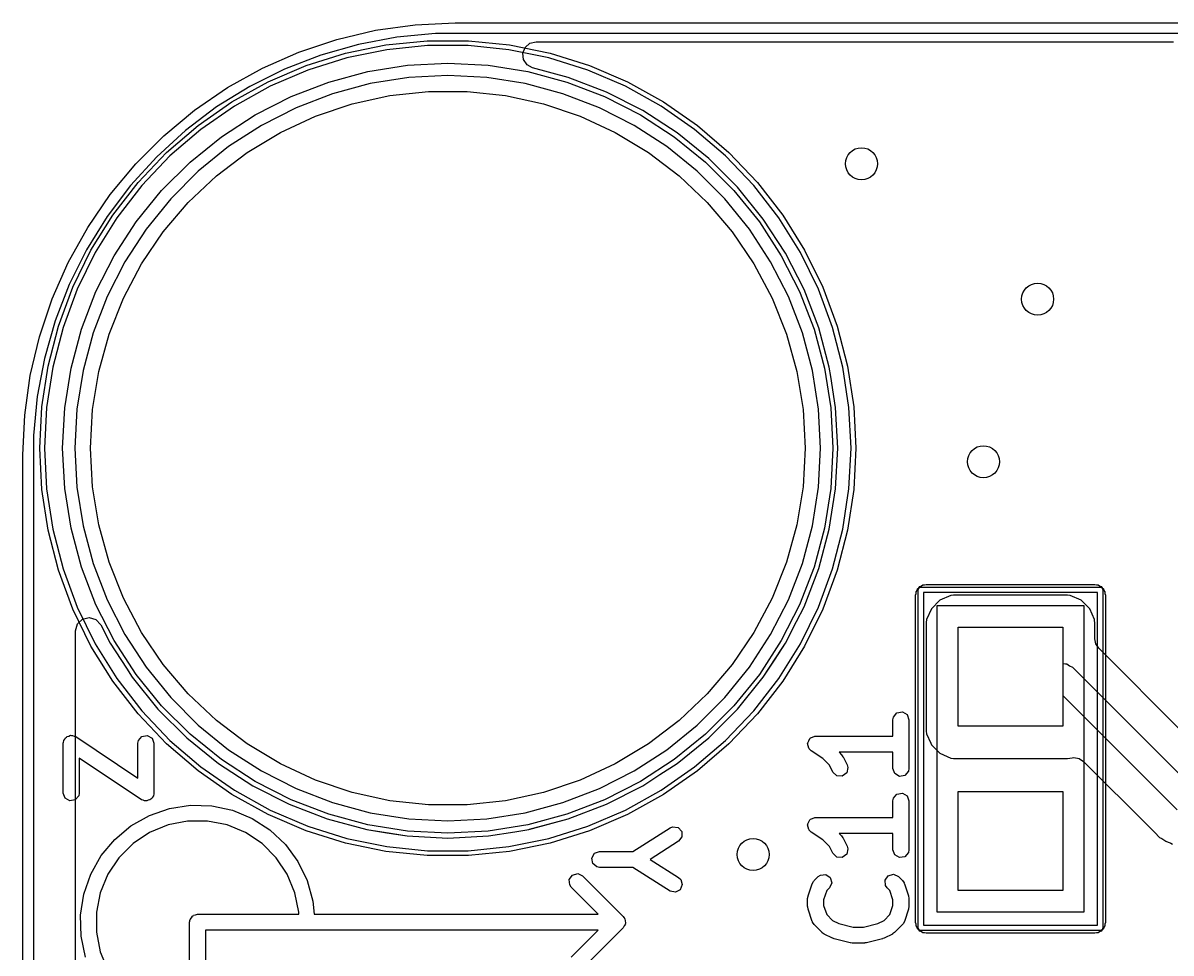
# Model space of a CAD drawing. Extents: x 2.76 to 4.68, y -4.29 to -3.
# Drawn here: x 2.7605 to 3.1842, y -3.3414 to -2.998 of the extents above; entities that cross this region are included whole.
import ezdxf

# ---------------------------------------------------------------- set-up
doc = ezdxf.new("R2010")
doc.units = 0
doc.header["$MEASUREMENT"] = 0
doc.layers.add('BLACK', color=7, linetype='CONTINUOUS')

msp = doc.modelspace()

# ---------------------------------------------------------------- linework, layer by layer
at = {"layer": 'BLACK', "linetype": 'CONTINUOUS'}
for p, q in [((2.8907, -3.00075), (2.90529, -2.99871)), ((2.90529, -2.99871), (2.92, -2.99803)), ((2.92, -2.99803), (3, -2.99803)), ((3, -2.99803), (3.19685, -2.99803)), ((2.87636, -3.00412), (2.8907, -3.00075)), ((2.89849, -3.0033), (2.88436, -3.00594)), ((2.91281, -3.00197), (2.89849, -3.0033)), ((2.92, -3.00197), (2.91281, -3.00197)), ((3, -3.00197), (2.92, -3.00197)), ((3.19488, -3.00197), (3, -3.00197)), ((2.8624, -3.0088), (2.87636, -3.00412)), ((2.88436, -3.00594), (2.87053, -3.00987)), ((2.87958, -3.00922), (2.89452, -3.00615)), ((2.89479, -3.0079), (2.88002, -3.01094)), ((2.89452, -3.00615), (2.9097, -3.0046)), ((2.90979, -3.00638), (2.89479, -3.0079)), ((2.9097, -3.0046), (2.92495, -3.0046)), ((2.92486, -3.00638), (2.90979, -3.00638)), ((2.93986, -3.0079), (2.92486, -3.00638)), ((2.92495, -3.0046), (2.94013, -3.00615)), ((2.95462, -3.01094), (2.93986, -3.0079)), ((2.94013, -3.00615), (2.95507, -3.00922)), ((2.94505, -3.00924), (2.94589, -3.00708)), ((2.94505, -3.00924), (2.94589, -3.00708)), ((2.94589, -3.00708), (2.94764, -3.00555)), ((2.94589, -3.00708), (2.94764, -3.00555)), ((2.94764, -3.00555), (2.94989, -3.005)), ((2.94764, -3.00555), (2.94989, -3.005)), ((2.94989, -3.005), (3.18512, -3.005)), ((2.94989, -3.005), (3.18512, -3.005)), ((2.84893, -3.01475), (2.8624, -3.0088)), ((2.87053, -3.00987), (2.85712, -3.01507)), ((2.86502, -3.01378), (2.87958, -3.00922)), ((2.88002, -3.01094), (2.86564, -3.01545)), ((2.9453, -3.01155), (2.94505, -3.00924)), ((2.9453, -3.01155), (2.94505, -3.00924)), ((2.94659, -3.01348), (2.9453, -3.01155)), ((2.94659, -3.01348), (2.9453, -3.01155)), ((2.96901, -3.01545), (2.95462, -3.01094)), ((2.95507, -3.00922), (2.96962, -3.01378)), ((2.83606, -3.02191), (2.84893, -3.01475)), ((2.85712, -3.01507), (2.84425, -3.02148)), ((2.851, -3.0198), (2.86502, -3.01378)), ((2.86564, -3.01545), (2.85179, -3.0214)), ((2.8734, -3.01983), (2.88777, -3.01598)), ((2.88777, -3.01598), (2.90247, -3.01365)), ((2.90247, -3.01365), (2.91732, -3.01287)), ((2.91732, -3.01287), (2.93218, -3.01365)), ((2.93218, -3.01365), (2.94687, -3.01598)), ((2.94863, -3.0146), (2.94659, -3.01348)), ((2.94863, -3.0146), (2.94659, -3.01348)), ((2.94687, -3.01598), (2.96124, -3.01983)), ((2.9618, -3.01813), (2.94863, -3.0146)), ((2.9618, -3.01813), (2.94863, -3.0146)), ((2.98286, -3.0214), (2.96901, -3.01545)), ((2.96962, -3.01378), (2.98364, -3.0198)), ((2.83767, -3.0272), (2.851, -3.0198)), ((2.85952, -3.02516), (2.8734, -3.01983)), ((2.88872, -3.02042), (2.87481, -3.02414)), ((2.90294, -3.01816), (2.88872, -3.02042)), ((2.91732, -3.01741), (2.90294, -3.01816)), ((2.9317, -3.01816), (2.91732, -3.01741)), ((2.94593, -3.02042), (2.9317, -3.01816)), ((2.95984, -3.02414), (2.94593, -3.02042)), ((2.96124, -3.01983), (2.97513, -3.02516)), ((2.97586, -3.02352), (2.9618, -3.01813)), ((2.97586, -3.02352), (2.9618, -3.01813)), ((2.98364, -3.0198), (2.99698, -3.0272)), ((2.82391, -3.03024), (2.83606, -3.02191)), ((2.84425, -3.02148), (2.83202, -3.02905)), ((2.85179, -3.0214), (2.83861, -3.02871)), ((2.87481, -3.02414), (2.86136, -3.02931)), ((2.88204, -3.02792), (2.89599, -3.02485)), ((2.88204, -3.02792), (2.89599, -3.02485)), ((2.88204, -3.02792), (2.89599, -3.02485)), ((2.88204, -3.02792), (2.89599, -3.02485)), ((2.89599, -3.02485), (2.91018, -3.0233)), ((2.89599, -3.02485), (2.91018, -3.0233)), ((2.89599, -3.02485), (2.91018, -3.0233)), ((2.89599, -3.02485), (2.91018, -3.0233)), ((2.91018, -3.0233), (2.92446, -3.0233)), ((2.91018, -3.0233), (2.92446, -3.0233)), ((2.91018, -3.0233), (2.92446, -3.0233)), ((2.91018, -3.0233), (2.92446, -3.0233)), ((2.92446, -3.0233), (2.93866, -3.02485)), ((2.92446, -3.0233), (2.93866, -3.02485)), ((2.92446, -3.0233), (2.93866, -3.02485)), ((2.92446, -3.0233), (2.93866, -3.02485)), ((2.93866, -3.02485), (2.95261, -3.02792)), ((2.93866, -3.02485), (2.95261, -3.02792)), ((2.93866, -3.02485), (2.95261, -3.02792)), ((2.93866, -3.02485), (2.95261, -3.02792)), ((2.97329, -3.02931), (2.95984, -3.02414)), ((2.98928, -3.03036), (2.97586, -3.02352)), ((2.98928, -3.03036), (2.97586, -3.02352)), ((2.99604, -3.02871), (2.98286, -3.0214)), ((2.83202, -3.02905), (2.82055, -3.03771)), ((2.82515, -3.03592), (2.83767, -3.0272)), ((2.83861, -3.02871), (2.82623, -3.03732)), ((2.84626, -3.03192), (2.85952, -3.02516)), ((2.86136, -3.02931), (2.84853, -3.03584)), ((2.86851, -3.03248), (2.88204, -3.02792)), ((2.86851, -3.03248), (2.88204, -3.02792)), ((2.86851, -3.03248), (2.88204, -3.02792)), ((2.86851, -3.03248), (2.88204, -3.02792)), ((2.95261, -3.02792), (2.96614, -3.03248)), ((2.95261, -3.02792), (2.96614, -3.03248)), ((2.95261, -3.02792), (2.96614, -3.03248)), ((2.95261, -3.02792), (2.96614, -3.03248)), ((2.98612, -3.03584), (2.97329, -3.02931)), ((2.97513, -3.02516), (2.98839, -3.03192)), ((3.00841, -3.03732), (2.99604, -3.02871)), ((2.99698, -3.0272), (3.0095, -3.03592)), ((2.81258, -3.03965), (2.82391, -3.03024)), ((2.83378, -3.04002), (2.84626, -3.03192)), ((2.85554, -3.03847), (2.86851, -3.03248)), ((2.85554, -3.03847), (2.86851, -3.03248)), ((2.85554, -3.03847), (2.86851, -3.03248)), ((2.85554, -3.03847), (2.86851, -3.03248)), ((2.96614, -3.03248), (2.9791, -3.03847)), ((2.96614, -3.03248), (2.9791, -3.03847)), ((2.96614, -3.03248), (2.9791, -3.03847)), ((2.96614, -3.03248), (2.9791, -3.03847)), ((2.98839, -3.03192), (3.00086, -3.04002)), ((3.00192, -3.03857), (2.98928, -3.03036)), ((3.00192, -3.03857), (2.98928, -3.03036)), ((2.82055, -3.03771), (2.80992, -3.0474)), ((2.81357, -3.04585), (2.82515, -3.03592)), ((2.82623, -3.03732), (2.8148, -3.04714)), ((2.84853, -3.03584), (2.83645, -3.04369)), ((2.9982, -3.04369), (2.98612, -3.03584)), ((3.01985, -3.04714), (3.00841, -3.03732)), ((3.0095, -3.03592), (3.02107, -3.04585)), ((2.80217, -3.05006), (2.81258, -3.03965)), ((2.82222, -3.04938), (2.83378, -3.04002)), ((2.84331, -3.04584), (2.85554, -3.03847)), ((2.84331, -3.04584), (2.85554, -3.03847)), ((2.84331, -3.04584), (2.85554, -3.03847)), ((2.84331, -3.04584), (2.85554, -3.03847)), ((2.9791, -3.03847), (2.99134, -3.04584)), ((2.9791, -3.03847), (2.99134, -3.04584)), ((2.9791, -3.03847), (2.99134, -3.04584)), ((2.9791, -3.03847), (2.99134, -3.04584)), ((3.00086, -3.04002), (3.01242, -3.04938)), ((3.01362, -3.04805), (3.00192, -3.03857)), ((3.00192, -3.03857), (3.00192, -3.03857)), ((3.00192, -3.03857), (3.00192, -3.03857)), ((3.01362, -3.04805), (3.00192, -3.03857)), ((3.00192, -3.03857), (3.00192, -3.03857)), ((3.00192, -3.03857), (3.00192, -3.03857)), ((2.80306, -3.05691), (2.81357, -3.04585)), ((2.83645, -3.04369), (2.82526, -3.05275)), ((2.83194, -3.05448), (2.84331, -3.04584)), ((2.83194, -3.05448), (2.84331, -3.04584)), ((2.83194, -3.05448), (2.84331, -3.04584)), ((2.83194, -3.05448), (2.84331, -3.04584)), ((2.99134, -3.04584), (3.00271, -3.05448)), ((2.99134, -3.04584), (3.00271, -3.05448)), ((2.99134, -3.04584), (3.00271, -3.05448)), ((2.99134, -3.04584), (3.00271, -3.05448)), ((3.00939, -3.05275), (2.9982, -3.04369)), ((3.02107, -3.04585), (3.03158, -3.05691)), ((2.79276, -3.06139), (2.80217, -3.05006)), ((2.80992, -3.0474), (2.80023, -3.05803)), ((2.8148, -3.04714), (2.80441, -3.05807)), ((2.8117, -3.0599), (2.82222, -3.04938)), ((3.01242, -3.04938), (3.02294, -3.0599)), ((3.02427, -3.0587), (3.01362, -3.04805)), ((3.02427, -3.0587), (3.01362, -3.04805)), ((3.03024, -3.05807), (3.01985, -3.04714)), ((2.82526, -3.05275), (2.81507, -3.06293)), ((2.82157, -3.0643), (2.83194, -3.05448)), ((2.82157, -3.0643), (2.83194, -3.05448)), ((2.82157, -3.0643), (2.83194, -3.05448)), ((2.82157, -3.0643), (2.83194, -3.05448)), ((3.00271, -3.05448), (3.01307, -3.0643)), ((3.00271, -3.05448), (3.01307, -3.0643)), ((3.00271, -3.05448), (3.01307, -3.0643)), ((3.00271, -3.05448), (3.01307, -3.0643)), ((3.01957, -3.06293), (3.00939, -3.05275)), ((2.80023, -3.05803), (2.79157, -3.0695)), ((2.79372, -3.06897), (2.80306, -3.05691)), ((2.80441, -3.05807), (2.79518, -3.06999)), ((3.03375, -3.07041), (3.02427, -3.0587)), ((3.03375, -3.07041), (3.02427, -3.0587)), ((3.03946, -3.06999), (3.03024, -3.05807)), ((3.03158, -3.05691), (3.04092, -3.06897)), ((2.78443, -3.07354), (2.79276, -3.06139)), ((2.80234, -3.07146), (2.8117, -3.0599)), ((2.81507, -3.06293), (2.80601, -3.07413)), ((3.02864, -3.07413), (3.01957, -3.06293)), ((3.02294, -3.0599), (3.03231, -3.07146)), ((2.81233, -3.07518), (2.82157, -3.0643)), ((2.81233, -3.07518), (2.82157, -3.0643)), ((2.81233, -3.07518), (2.82157, -3.0643)), ((2.81233, -3.07518), (2.82157, -3.0643)), ((3.01307, -3.0643), (3.02232, -3.07518)), ((3.01307, -3.0643), (3.02232, -3.07518)), ((3.01307, -3.0643), (3.02232, -3.07518)), ((3.01307, -3.0643), (3.02232, -3.07518)), ((2.79157, -3.0695), (2.784, -3.08173)), ((2.78565, -3.08192), (2.79372, -3.06897)), ((2.79518, -3.06999), (2.78721, -3.08278)), ((2.79424, -3.08394), (2.80234, -3.07146)), ((3.03231, -3.07146), (3.04041, -3.08394)), ((3.04196, -3.08304), (3.03375, -3.07041)), ((3.03375, -3.07041), (3.03375, -3.07041)), ((3.04196, -3.08304), (3.03375, -3.07041)), ((3.03375, -3.07041), (3.03375, -3.07041)), ((3.04744, -3.08278), (3.03946, -3.06999)), ((3.04092, -3.06897), (3.04899, -3.08192)), ((2.77727, -3.08641), (2.78443, -3.07354)), ((2.80601, -3.07413), (2.79817, -3.0862)), ((2.80431, -3.087), (2.81233, -3.07518)), ((2.80431, -3.087), (2.81233, -3.07518)), ((2.80431, -3.087), (2.81233, -3.07518)), ((2.80431, -3.087), (2.81233, -3.07518)), ((3.02232, -3.07518), (3.03033, -3.087)), ((3.02232, -3.07518), (3.03033, -3.087)), ((3.02232, -3.07518), (3.03033, -3.087)), ((3.02232, -3.07518), (3.03033, -3.087)), ((3.03648, -3.0862), (3.02864, -3.07413)), ((2.784, -3.08173), (2.77759, -3.0946)), ((2.77894, -3.09561), (2.78565, -3.08192)), ((2.78721, -3.08278), (2.78057, -3.09631)), ((2.78748, -3.09719), (2.79424, -3.08394)), ((3.04041, -3.08394), (3.04716, -3.09719)), ((3.0488, -3.09646), (3.04196, -3.08304)), ((3.0488, -3.09646), (3.04196, -3.08304)), ((3.05408, -3.09631), (3.04744, -3.08278)), ((3.04899, -3.08192), (3.05571, -3.09561)), ((2.77132, -3.09988), (2.77727, -3.08641)), ((2.79817, -3.0862), (2.79163, -3.09904)), ((2.79762, -3.09962), (2.80431, -3.087)), ((2.79762, -3.09962), (2.80431, -3.087)), ((2.79762, -3.09962), (2.80431, -3.087)), ((2.79762, -3.09962), (2.80431, -3.087)), ((3.03033, -3.087), (3.03702, -3.09962)), ((3.03033, -3.087), (3.03702, -3.09962)), ((3.03033, -3.087), (3.03702, -3.09962)), ((3.03033, -3.087), (3.03702, -3.09962)), ((3.04302, -3.09904), (3.03648, -3.0862)), ((2.77759, -3.0946), (2.77239, -3.10801)), ((2.77364, -3.10992), (2.77894, -3.09561)), ((2.78057, -3.09631), (2.77533, -3.11045)), ((3.0542, -3.11053), (3.0488, -3.09646)), ((3.0542, -3.11053), (3.0488, -3.09646)), ((3.05931, -3.11045), (3.05408, -3.09631)), ((3.05571, -3.09561), (3.06101, -3.10992)), ((2.76664, -3.11385), (2.77132, -3.09988)), ((2.78215, -3.11108), (2.78748, -3.09719)), ((2.79163, -3.09904), (2.78647, -3.11248)), ((2.79234, -3.11289), (2.79762, -3.09962)), ((2.79234, -3.11289), (2.79762, -3.09962)), ((2.79234, -3.11289), (2.79762, -3.09962)), ((2.79234, -3.11289), (2.79762, -3.09962)), ((3.03702, -3.09962), (3.04231, -3.11289)), ((3.03702, -3.09962), (3.04231, -3.11289)), ((3.03702, -3.09962), (3.04231, -3.11289)), ((3.03702, -3.09962), (3.04231, -3.11289)), ((3.04818, -3.11248), (3.04302, -3.09904)), ((3.04716, -3.09719), (3.05249, -3.11108)), ((2.77239, -3.10801), (2.76846, -3.12184)), ((2.76327, -3.12818), (2.76664, -3.11385)), ((2.76981, -3.12469), (2.77364, -3.10992)), ((2.77533, -3.11045), (2.77156, -3.12504)), ((2.7783, -3.12545), (2.78215, -3.11108)), ((2.78647, -3.11248), (2.78274, -3.12639)), ((2.78852, -3.12665), (2.79234, -3.11289)), ((2.78852, -3.12665), (2.79234, -3.11289)), ((2.78852, -3.12665), (2.79234, -3.11289)), ((2.78852, -3.12665), (2.79234, -3.11289)), ((3.04231, -3.11289), (3.04613, -3.12665)), ((3.04231, -3.11289), (3.04613, -3.12665)), ((3.04231, -3.11289), (3.04613, -3.12665)), ((3.04231, -3.11289), (3.04613, -3.12665)), ((3.05191, -3.12639), (3.04818, -3.11248)), ((3.05249, -3.11108), (3.05634, -3.12545)), ((3.0581, -3.12508), (3.0542, -3.11053)), ((3.0581, -3.12508), (3.0542, -3.11053)), ((3.06309, -3.12504), (3.05931, -3.11045)), ((3.06101, -3.10992), (3.06483, -3.12469)), ((2.76846, -3.12184), (2.76581, -3.13597)), ((2.7675, -3.13977), (2.76981, -3.12469)), ((2.77156, -3.12504), (2.76927, -3.13994)), ((2.77598, -3.14014), (2.7783, -3.12545)), ((2.78274, -3.12639), (2.78049, -3.14062)), ((2.78621, -3.14074), (2.78852, -3.12665)), ((2.78621, -3.14074), (2.78852, -3.12665)), ((2.78621, -3.14074), (2.78852, -3.12665)), ((2.78621, -3.14074), (2.78852, -3.12665)), ((3.04613, -3.12665), (3.04844, -3.14074)), ((3.04613, -3.12665), (3.04844, -3.14074)), ((3.04613, -3.12665), (3.04844, -3.14074)), ((3.04613, -3.12665), (3.04844, -3.14074)), ((3.05416, -3.14062), (3.05191, -3.12639)), ((3.05634, -3.12545), (3.05867, -3.14014)), ((3.05865, -3.12855), (3.0581, -3.12508)), ((3.05865, -3.12855), (3.0581, -3.12508)), ((3.06537, -3.13994), (3.06309, -3.12504)), ((3.06483, -3.12469), (3.06714, -3.13977)), ((2.76123, -3.14277), (2.76327, -3.12818)), ((3.06045, -3.13996), (3.05865, -3.12855)), ((3.06045, -3.13996), (3.05865, -3.12855)), ((2.76581, -3.13597), (2.76449, -3.15029)), ((2.76055, -3.15748), (2.76123, -3.14277)), ((2.76673, -3.155), (2.7675, -3.13977)), ((2.76927, -3.13994), (2.76851, -3.155)), ((2.7752, -3.155), (2.77598, -3.14014)), ((2.78049, -3.14062), (2.77973, -3.155)), ((2.78543, -3.155), (2.78621, -3.14074)), ((2.78543, -3.155), (2.78621, -3.14074)), ((2.78543, -3.155), (2.78621, -3.14074)), ((2.78543, -3.155), (2.78621, -3.14074)), ((3.04844, -3.14074), (3.04921, -3.155)), ((3.04844, -3.14074), (3.04921, -3.155)), ((3.04844, -3.14074), (3.04921, -3.155)), ((3.04844, -3.14074), (3.04921, -3.155)), ((3.05491, -3.155), (3.05416, -3.14062)), ((3.05867, -3.14014), (3.05945, -3.155)), ((3.06124, -3.155), (3.06045, -3.13996)), ((3.06124, -3.155), (3.06045, -3.13996)), ((3.06614, -3.155), (3.06537, -3.13994)), ((3.06714, -3.13977), (3.06791, -3.155)), ((2.76449, -3.15029), (2.76449, -3.15748)), ((2.7675, -3.17023), (2.76673, -3.155)), ((2.76851, -3.155), (2.76927, -3.17006)), ((2.77598, -3.16986), (2.7752, -3.155)), ((2.77973, -3.155), (2.78049, -3.16938)), ((2.78621, -3.16926), (2.78543, -3.155)), ((2.78621, -3.16926), (2.78543, -3.155)), ((2.78621, -3.16926), (2.78543, -3.155)), ((2.78621, -3.16926), (2.78543, -3.155)), ((3.04921, -3.155), (3.04844, -3.16926)), ((3.04921, -3.155), (3.04844, -3.16926)), ((3.04921, -3.155), (3.04844, -3.16926)), ((3.04921, -3.155), (3.04844, -3.16926)), ((3.05416, -3.16938), (3.05491, -3.155)), ((3.05945, -3.155), (3.05867, -3.16986)), ((3.06045, -3.17004), (3.06124, -3.155)), ((3.06045, -3.17004), (3.06124, -3.155)), ((3.06537, -3.17006), (3.06614, -3.155)), ((3.06791, -3.155), (3.06714, -3.17023)), ((2.76055, -4.12598), (2.76055, -3.15748)), ((2.76055, -3.15748), (2.76055, -3.15748)), ((2.76449, -3.15748), (2.76449, -4.12598)), ((2.76981, -3.18531), (2.7675, -3.17023)), ((2.76927, -3.17006), (2.77156, -3.18496)), ((2.7783, -3.18455), (2.77598, -3.16986)), ((2.78049, -3.16938), (2.78274, -3.18361)), ((2.78852, -3.18335), (2.78621, -3.16926)), ((2.78852, -3.18335), (2.78621, -3.16926)), ((2.78852, -3.18335), (2.78621, -3.16926)), ((2.78852, -3.18335), (2.78621, -3.16926)), ((3.04844, -3.16926), (3.04613, -3.18335)), ((3.04844, -3.16926), (3.04613, -3.18335)), ((3.04844, -3.16926), (3.04613, -3.18335)), ((3.04844, -3.16926), (3.04613, -3.18335)), ((3.05191, -3.18361), (3.05416, -3.16938)), ((3.05867, -3.16986), (3.05634, -3.18455)), ((3.0581, -3.18492), (3.06045, -3.17004)), ((3.0581, -3.18492), (3.06045, -3.17004)), ((3.06309, -3.18496), (3.06537, -3.17006)), ((3.06714, -3.17023), (3.06483, -3.18531)), ((2.77364, -3.20008), (2.76981, -3.18531)), ((2.77156, -3.18496), (2.77533, -3.19955)), ((2.78215, -3.19892), (2.7783, -3.18455)), ((2.78274, -3.18361), (2.78647, -3.19752)), ((2.79234, -3.19711), (2.78852, -3.18335)), ((2.79234, -3.19711), (2.78852, -3.18335)), ((2.79234, -3.19711), (2.78852, -3.18335)), ((2.79234, -3.19711), (2.78852, -3.18335)), ((3.04613, -3.18335), (3.04231, -3.19711)), ((3.04613, -3.18335), (3.04231, -3.19711)), ((3.04613, -3.18335), (3.04231, -3.19711)), ((3.04613, -3.18335), (3.04231, -3.19711)), ((3.04818, -3.19752), (3.05191, -3.18361)), ((3.05634, -3.18455), (3.05249, -3.19892)), ((3.0542, -3.19947), (3.0581, -3.18492)), ((3.0542, -3.19947), (3.0581, -3.18492)), ((3.05931, -3.19955), (3.06309, -3.18496)), ((3.06483, -3.18531), (3.06101, -3.20008)), ((2.78647, -3.19752), (2.79163, -3.21096)), ((2.79762, -3.21038), (2.79234, -3.19711)), ((2.79762, -3.21038), (2.79234, -3.19711)), ((2.79762, -3.21038), (2.79234, -3.19711)), ((2.79762, -3.21038), (2.79234, -3.19711)), ((3.04231, -3.19711), (3.03702, -3.21038)), ((3.04231, -3.19711), (3.03702, -3.21038)), ((3.04231, -3.19711), (3.03702, -3.21038)), ((3.04231, -3.19711), (3.03702, -3.21038)), ((3.04302, -3.21096), (3.04818, -3.19752)), ((2.77894, -3.21439), (2.77364, -3.20008)), ((2.77533, -3.19955), (2.78057, -3.21369)), ((2.78748, -3.21281), (2.78215, -3.19892)), ((3.05249, -3.19892), (3.04716, -3.21281)), ((3.0488, -3.21354), (3.0542, -3.19947)), ((3.0488, -3.21354), (3.0542, -3.19947)), ((3.05408, -3.21369), (3.05931, -3.19955)), ((3.06101, -3.20008), (3.05571, -3.21439)), ((3.09052, -3.20753), (3.09071, -3.20694)), ((3.09071, -3.20694), (3.09122, -3.20657)), ((3.09094, -3.20728), (3.09123, -3.20659)), ((3.09094, -3.33209), (3.09094, -3.20728)), ((3.09122, -3.20657), (3.09158, -3.20607)), ((3.09123, -3.20659), (3.09193, -3.2063)), ((3.09158, -3.20607), (3.09218, -3.20587)), ((3.09193, -3.2063), (3.15807, -3.2063)), ((3.09218, -3.20587), (3.09268, -3.20551)), ((3.09268, -3.20551), (3.0933, -3.20551)), ((3.0933, -3.20551), (3.0939, -3.20531)), ((3.0939, -3.20531), (3.1561, -3.20531)), ((3.1561, -3.20531), (3.1567, -3.20551)), ((3.1567, -3.20551), (3.15732, -3.20551)), ((3.15732, -3.20551), (3.15782, -3.20587)), ((3.15782, -3.20587), (3.15842, -3.20607)), ((3.15807, -3.2063), (3.15877, -3.20659)), ((3.15842, -3.20607), (3.15878, -3.20657)), ((3.15877, -3.20659), (3.15906, -3.20728)), ((3.15878, -3.20657), (3.15929, -3.20694)), ((3.15906, -3.20728), (3.15906, -3.33209)), ((3.15929, -3.20694), (3.15948, -3.20753)), ((2.79163, -3.21096), (2.79817, -3.2238)), ((2.80431, -3.223), (2.79762, -3.21038)), ((2.80431, -3.223), (2.79762, -3.21038)), ((2.80431, -3.223), (2.79762, -3.21038)), ((2.80431, -3.223), (2.79762, -3.21038)), ((3.03702, -3.21038), (3.03033, -3.223)), ((3.03702, -3.21038), (3.03033, -3.223)), ((3.03702, -3.21038), (3.03033, -3.223)), ((3.03702, -3.21038), (3.03033, -3.223)), ((3.03648, -3.2238), (3.04302, -3.21096)), ((3.08996, -3.20925), (3.09015, -3.20866)), ((3.08996, -3.33012), (3.08996, -3.20925)), ((3.09015, -3.20804), (3.09052, -3.20753)), ((3.09015, -3.20866), (3.09015, -3.20804)), ((3.09291, -3.20827), (3.09291, -3.3311)), ((3.15709, -3.20827), (3.09291, -3.20827)), ((3.09891, -3.21113), (3.09578, -3.21426)), ((3.10295, -3.20935), (3.09891, -3.21113)), ((3.10394, -3.20923), (3.10295, -3.20935)), ((3.14606, -3.20923), (3.10394, -3.20923)), ((3.14705, -3.20935), (3.14606, -3.20923)), ((3.14606, -3.20923), (3.14606, -3.20923)), ((3.15109, -3.21113), (3.14705, -3.20935)), ((3.15422, -3.21426), (3.15109, -3.21113)), ((3.15109, -3.21113), (3.15109, -3.21113)), ((3.15709, -3.3311), (3.15709, -3.20827)), ((3.15948, -3.20753), (3.15985, -3.20804)), ((3.15985, -3.20804), (3.15985, -3.20866)), ((3.15985, -3.20866), (3.16004, -3.20925)), ((3.16004, -3.20925), (3.16004, -3.33012)), ((2.78565, -3.22808), (2.77894, -3.21439)), ((2.78057, -3.21369), (2.78721, -3.22722)), ((2.79424, -3.22606), (2.78748, -3.21281)), ((3.04716, -3.21281), (3.04041, -3.22606)), ((3.04601, -3.21902), (3.0488, -3.21354)), ((3.04601, -3.21902), (3.0488, -3.21354)), ((3.04744, -3.22722), (3.05408, -3.21369)), ((3.05571, -3.21439), (3.04899, -3.22808)), ((3.09578, -3.21426), (3.09399, -3.21831)), ((3.09783, -3.21319), (3.09783, -3.32618)), ((3.15217, -3.21319), (3.09783, -3.21319)), ((3.15217, -3.32618), (3.15217, -3.21319)), ((3.15601, -3.21831), (3.15422, -3.21426)), ((3.15422, -3.21426), (3.15422, -3.21426)), ((3.15422, -3.21426), (3.15422, -3.21426)), ((2.78, -3.22239), (2.78068, -3.21991)), ((2.78, -3.22239), (2.78068, -3.21991)), ((2.78068, -3.21991), (2.78253, -3.21812)), ((2.78068, -3.21991), (2.78253, -3.21812)), ((2.78253, -3.21812), (2.78504, -3.21752)), ((2.78253, -3.21812), (2.78504, -3.21752)), ((2.78504, -3.21752), (2.7875, -3.21827)), ((2.78504, -3.21752), (2.7875, -3.21827)), ((2.7875, -3.21827), (2.78923, -3.22018)), ((2.7875, -3.21827), (2.78923, -3.22018)), ((3.04196, -3.22696), (3.04601, -3.21902)), ((3.04196, -3.22696), (3.04601, -3.21902)), ((3.09399, -3.21831), (3.09388, -3.2193)), ((3.09388, -3.2193), (3.09388, -3.25944)), ((3.15605, -3.2187), (3.15601, -3.21831)), ((3.15612, -3.2193), (3.15605, -3.2187)), ((3.15612, -3.22541), (3.15612, -3.2193)), ((2.78, -4.06056), (2.78, -3.22239)), ((2.78, -3.52365), (2.78, -3.22239)), ((2.78923, -3.22018), (2.79269, -3.22696)), ((2.78923, -3.22018), (2.79269, -3.22696)), ((2.79817, -3.2238), (2.80601, -3.23587)), ((2.81233, -3.23482), (2.80431, -3.223)), ((2.81233, -3.23482), (2.80431, -3.223)), ((2.81233, -3.23482), (2.80431, -3.223)), ((2.81233, -3.23482), (2.80431, -3.223)), ((3.03033, -3.223), (3.02232, -3.23482)), ((3.03033, -3.223), (3.02232, -3.23482)), ((3.03033, -3.223), (3.02232, -3.23482)), ((3.03033, -3.223), (3.02232, -3.23482)), ((3.02864, -3.23587), (3.03648, -3.2238)), ((3.10571, -3.25768), (3.10571, -3.22106)), ((3.10571, -3.22106), (3.14429, -3.22106)), ((3.10571, -3.25768), (3.10571, -3.22106)), ((3.10571, -3.22106), (3.14429, -3.22106)), ((3.10571, -3.25768), (3.10571, -3.22106)), ((3.10571, -3.22106), (3.14429, -3.22106)), ((3.14429, -3.22106), (3.14429, -3.23445)), ((3.14429, -3.22106), (3.14429, -3.25768)), ((3.14429, -3.22106), (3.14429, -3.25768)), ((2.79372, -3.24103), (2.78565, -3.22808)), ((2.78721, -3.22722), (2.79518, -3.24001)), ((2.79269, -3.22696), (2.79871, -3.23624)), ((2.79269, -3.22696), (2.79871, -3.23624)), ((2.80234, -3.23854), (2.79424, -3.22606)), ((3.04041, -3.22606), (3.03231, -3.23854)), ((3.03786, -3.23328), (3.04196, -3.22696)), ((3.03946, -3.24001), (3.04744, -3.22722)), ((3.04072, -3.22886), (3.04196, -3.22696)), ((3.04899, -3.22808), (3.04092, -3.24103)), ((3.15649, -3.22728), (3.15612, -3.22541)), ((3.15755, -3.22886), (3.15649, -3.22728)), ((3.03375, -3.23959), (3.04072, -3.22886)), ((3.18848, -3.25979), (3.15755, -3.22886)), ((2.79871, -3.23624), (2.80089, -3.23959)), ((2.79871, -3.23624), (2.80089, -3.23959)), ((2.80601, -3.23587), (2.81507, -3.24707)), ((2.82157, -3.2457), (2.81233, -3.23482)), ((2.82157, -3.2457), (2.81233, -3.23482)), ((2.82157, -3.2457), (2.81233, -3.23482)), ((2.82157, -3.2457), (2.81233, -3.23482)), ((3.02232, -3.23482), (3.01307, -3.2457)), ((3.02232, -3.23482), (3.01307, -3.2457)), ((3.02232, -3.23482), (3.01307, -3.2457)), ((3.02232, -3.23482), (3.01307, -3.2457)), ((3.01957, -3.24707), (3.02864, -3.23587)), ((3.03375, -3.23959), (3.03786, -3.23328)), ((3.14429, -3.23445), (3.14437, -3.23445)), ((3.14437, -3.23445), (3.14524, -3.23457)), ((3.14524, -3.23457), (3.14542, -3.23456)), ((3.14542, -3.23456), (3.14551, -3.23461)), ((3.14551, -3.23461), (3.14576, -3.23465)), ((3.14576, -3.23465), (3.14678, -3.23531)), ((3.14678, -3.23531), (3.14785, -3.23589)), ((3.14785, -3.23589), (3.19204, -3.28008)), ((2.80306, -3.25309), (2.79372, -3.24103)), ((2.79518, -3.24001), (2.80441, -3.25193)), ((2.80089, -3.23959), (2.81037, -3.2513)), ((2.80089, -3.23959), (2.81037, -3.2513)), ((2.8117, -3.2501), (2.80234, -3.23854)), ((3.03231, -3.23854), (3.02294, -3.2501)), ((3.02427, -3.2513), (3.03375, -3.23959)), ((3.02427, -3.2513), (3.03375, -3.23959)), ((3.03024, -3.25193), (3.03946, -3.24001)), ((3.04092, -3.24103), (3.03158, -3.25309)), ((2.81507, -3.24707), (2.82526, -3.25725)), ((2.83194, -3.25552), (2.82157, -3.2457)), ((2.83194, -3.25552), (2.82157, -3.2457)), ((2.83194, -3.25552), (2.82157, -3.2457)), ((2.83194, -3.25552), (2.82157, -3.2457)), ((3.01307, -3.2457), (3.00271, -3.25552)), ((3.01307, -3.2457), (3.00271, -3.25552)), ((3.01307, -3.2457), (3.00271, -3.25552)), ((3.01307, -3.2457), (3.00271, -3.25552)), ((3.00939, -3.25725), (3.01957, -3.24707)), ((3.18652, -3.28848), (3.14429, -3.24625)), ((3.14429, -3.24625), (3.14429, -3.25768)), ((2.81357, -3.26415), (2.80306, -3.25309)), ((2.80441, -3.25193), (2.8148, -3.26286)), ((2.81037, -3.2513), (2.82102, -3.26195)), ((2.81037, -3.2513), (2.82102, -3.26195)), ((2.82222, -3.26062), (2.8117, -3.2501)), ((3.02294, -3.2501), (3.01242, -3.26062)), ((3.01362, -3.26195), (3.02427, -3.2513)), ((3.01362, -3.26195), (3.02427, -3.2513)), ((3.01985, -3.26286), (3.03024, -3.25193)), ((3.03158, -3.25309), (3.02107, -3.26415)), ((3.0818, -3.25425), (3.08309, -3.2527)), ((3.08309, -3.2527), (3.08508, -3.25235)), ((3.08508, -3.25235), (3.08683, -3.25336)), ((3.08683, -3.25336), (3.08752, -3.25525)), ((2.82526, -3.25725), (2.83645, -3.26631)), ((2.84331, -3.26416), (2.83194, -3.25552)), ((2.84331, -3.26416), (2.83194, -3.25552)), ((2.84331, -3.26416), (2.83194, -3.25552)), ((2.84331, -3.26416), (2.83194, -3.25552)), ((3.00271, -3.25552), (2.99134, -3.26416)), ((3.00271, -3.25552), (2.99134, -3.26416)), ((3.00271, -3.25552), (2.99134, -3.26416)), ((3.00271, -3.25552), (2.99134, -3.26416)), ((2.9982, -3.26631), (3.00939, -3.25725)), ((3.08162, -3.25525), (3.0818, -3.25425)), ((3.08162, -3.2613), (3.08162, -3.25525)), ((3.08752, -3.25525), (3.08752, -3.27325)), ((3.14429, -3.25768), (3.10571, -3.25768)), ((3.14429, -3.25768), (3.10571, -3.25768)), ((3.14429, -3.25768), (3.10571, -3.25768)), ((2.77599, -3.26246), (2.77624, -3.2619)), ((2.77624, -3.2619), (2.77662, -3.26171)), ((2.77662, -3.26171), (2.7769, -3.26138)), ((2.7769, -3.26138), (2.7775, -3.26127)), ((2.7775, -3.26127), (2.77805, -3.261)), ((2.77805, -3.261), (2.77846, -3.2611)), ((2.77846, -3.2611), (2.77889, -3.26103)), ((2.77889, -3.26103), (2.77942, -3.26134)), ((2.77942, -3.26134), (2.78001, -3.26148)), ((2.78001, -3.26148), (2.80298, -3.27679)), ((2.80316, -3.26293), (2.80446, -3.26138)), ((2.80446, -3.26138), (2.80644, -3.26103)), ((2.80644, -3.26103), (2.80819, -3.26204)), ((2.80819, -3.26204), (2.80888, -3.26394)), ((2.82102, -3.26195), (2.83273, -3.27143)), ((2.82102, -3.26195), (2.83273, -3.27143)), ((2.83378, -3.26998), (2.82222, -3.26062)), ((3.01242, -3.26062), (3.00086, -3.26998)), ((3.00192, -3.27143), (3.01362, -3.26195)), ((3.00192, -3.27143), (3.01362, -3.26195)), ((3.0506, -3.263), (3.05094, -3.26221)), ((3.05094, -3.26221), (3.05109, -3.26214)), ((3.05109, -3.26214), (3.05118, -3.26199)), ((3.05118, -3.26199), (3.05198, -3.2617)), ((3.05198, -3.2617), (3.05275, -3.26132)), ((3.05275, -3.26132), (3.05292, -3.26136)), ((3.05292, -3.26136), (3.05307, -3.2613)), ((3.05307, -3.2613), (3.08162, -3.2613)), ((3.09388, -3.25944), (3.09399, -3.26043)), ((3.09399, -3.26043), (3.09399, -3.26043)), ((3.09399, -3.26043), (3.09399, -3.26043)), ((3.09399, -3.26043), (3.09554, -3.26394)), ((2.77542, -3.26394), (2.77544, -3.26381)), ((2.77542, -3.28231), (2.77542, -3.26394)), ((2.77543, -3.26375), (2.77547, -3.26364)), ((2.77544, -3.26381), (2.77543, -3.26375)), ((2.77547, -3.26364), (2.7756, -3.26293)), ((2.7756, -3.26293), (2.77599, -3.26246)), ((2.80298, -3.26394), (2.80316, -3.26293)), ((2.80298, -3.27679), (2.80298, -3.26394)), ((2.80888, -3.26394), (2.80888, -3.28231)), ((2.82515, -3.27408), (2.81357, -3.26415)), ((2.8148, -3.26286), (2.82623, -3.27268)), ((2.83645, -3.26631), (2.84853, -3.27416)), ((2.85554, -3.27153), (2.84331, -3.26416)), ((2.85554, -3.27153), (2.84331, -3.26416)), ((2.85554, -3.27153), (2.84331, -3.26416)), ((2.85554, -3.27153), (2.84331, -3.26416)), ((2.99134, -3.26416), (2.9791, -3.27153)), ((2.99134, -3.26416), (2.9791, -3.27153)), ((2.99134, -3.26416), (2.9791, -3.27153)), ((2.99134, -3.26416), (2.9791, -3.27153)), ((2.98612, -3.27416), (2.9982, -3.26631)), ((3.00841, -3.27268), (3.01985, -3.26286)), ((3.02107, -3.26415), (3.0095, -3.27408)), ((3.05013, -3.26406), (3.0502, -3.26391)), ((3.05037, -3.26489), (3.05013, -3.26406)), ((3.05017, -3.26374), (3.0506, -3.263)), ((3.0502, -3.26391), (3.05017, -3.26374)), ((3.05052, -3.26573), (3.05037, -3.26489)), ((3.05065, -3.26584), (3.05052, -3.26573)), ((3.0507, -3.266), (3.05065, -3.26584)), ((3.05144, -3.26671), (3.0507, -3.266)), ((3.09554, -3.26394), (3.09578, -3.26448)), ((3.09578, -3.26448), (3.09891, -3.26761)), ((2.80429, -3.28477), (2.78133, -3.26945)), ((2.78133, -3.26945), (2.78133, -3.28231)), ((2.84626, -3.27808), (2.83378, -3.26998)), ((3.00086, -3.26998), (2.98839, -3.27808)), ((3.05569, -3.26955), (3.05144, -3.26671)), ((3.05815, -3.272), (3.05569, -3.26955)), ((3.08162, -3.26721), (3.0617, -3.26721)), ((3.0617, -3.26721), (3.06266, -3.26817)), ((3.06266, -3.26817), (3.06317, -3.26889)), ((3.06317, -3.26889), (3.06321, -3.26893)), ((3.06321, -3.26893), (3.06471, -3.27193)), ((3.08162, -3.27325), (3.08162, -3.26721)), ((3.09891, -3.26761), (3.09891, -3.26761)), ((3.09891, -3.26761), (3.09891, -3.26761)), ((3.09891, -3.26761), (3.10295, -3.26939)), ((3.10295, -3.26939), (3.10394, -3.26951)), ((3.10394, -3.26951), (3.14606, -3.26951)), ((3.14606, -3.26951), (3.14778, -3.26931)), ((3.14606, -3.26951), (3.14606, -3.26951)), ((3.14778, -3.26931), (3.14779, -3.26935)), ((3.14779, -3.26935), (3.14842, -3.26921)), ((3.14842, -3.26921), (3.15033, -3.26957)), ((3.15033, -3.26957), (3.15195, -3.27064)), ((3.15195, -3.27064), (3.17628, -3.29497)), ((2.83767, -3.2828), (2.82515, -3.27408)), ((2.82623, -3.27268), (2.83861, -3.28129)), ((2.83273, -3.27143), (2.83273, -3.27143)), ((2.83273, -3.27143), (2.83273, -3.27143)), ((2.83273, -3.27143), (2.84536, -3.27964)), ((2.83273, -3.27143), (2.83273, -3.27143)), ((2.83273, -3.27143), (2.83273, -3.27143)), ((2.83273, -3.27143), (2.84536, -3.27964)), ((2.84853, -3.27416), (2.86136, -3.28069)), ((2.86851, -3.27752), (2.85554, -3.27153)), ((2.86851, -3.27752), (2.85554, -3.27153)), ((2.86851, -3.27752), (2.85554, -3.27153)), ((2.86851, -3.27752), (2.85554, -3.27153)), ((2.9791, -3.27153), (2.96614, -3.27752)), ((2.9791, -3.27153), (2.96614, -3.27752)), ((2.9791, -3.27153), (2.96614, -3.27752)), ((2.9791, -3.27153), (2.96614, -3.27752)), ((2.97329, -3.28069), (2.98612, -3.27416)), ((2.9956, -3.27553), (3.00192, -3.27143)), ((2.9956, -3.27553), (3.00192, -3.27143)), ((2.99604, -3.28129), (3.00841, -3.27268)), ((3.0095, -3.27408), (2.99698, -3.2828)), ((3.05943, -3.27457), (3.05815, -3.272)), ((3.0609, -3.27596), (3.05943, -3.27457)), ((3.06454, -3.27488), (3.06292, -3.27608)), ((3.06501, -3.27292), (3.06454, -3.27488)), ((3.06471, -3.27193), (3.06501, -3.27292)), ((3.08231, -3.27515), (3.08162, -3.27325)), ((3.08735, -3.27426), (3.08605, -3.27581)), ((3.08752, -3.27325), (3.08735, -3.27426)), ((2.85952, -3.28484), (2.84626, -3.27808)), ((2.88204, -3.28208), (2.86851, -3.27752)), ((2.88204, -3.28208), (2.86851, -3.27752)), ((2.88204, -3.28208), (2.86851, -3.27752)), ((2.88204, -3.28208), (2.86851, -3.27752)), ((2.96614, -3.27752), (2.95261, -3.28208)), ((2.96614, -3.27752), (2.95261, -3.28208)), ((2.96614, -3.27752), (2.95261, -3.28208)), ((2.96614, -3.27752), (2.95261, -3.28208)), ((2.98839, -3.27808), (2.97513, -3.28484)), ((2.98928, -3.27964), (2.9956, -3.27553)), ((2.98928, -3.27964), (2.9956, -3.27553)), ((3.06292, -3.27608), (3.0609, -3.27596)), ((3.08406, -3.27616), (3.08231, -3.27515)), ((3.08605, -3.27581), (3.08406, -3.27616)), ((2.77611, -3.28421), (2.77542, -3.28231)), ((2.78115, -3.28332), (2.77985, -3.28487)), ((2.78133, -3.28231), (2.78115, -3.28332)), ((2.80871, -3.28332), (2.80831, -3.28379)), ((2.80883, -3.2826), (2.80871, -3.28332)), ((2.80888, -3.2825), (2.80883, -3.2826)), ((2.80888, -3.28231), (2.80886, -3.28244)), ((2.80886, -3.28244), (2.80888, -3.2825)), ((2.851, -3.2902), (2.83767, -3.2828)), ((2.83861, -3.28129), (2.85179, -3.28861)), ((2.84536, -3.27964), (2.85879, -3.28648)), ((2.84536, -3.27964), (2.85879, -3.28648)), ((2.86136, -3.28069), (2.87481, -3.28586)), ((2.89599, -3.28515), (2.88204, -3.28208)), ((2.89599, -3.28515), (2.88204, -3.28208)), ((2.89599, -3.28515), (2.88204, -3.28208)), ((2.89599, -3.28515), (2.88204, -3.28208)), ((2.95261, -3.28208), (2.93866, -3.28515)), ((2.95261, -3.28208), (2.93866, -3.28515)), ((2.95261, -3.28208), (2.93866, -3.28515)), ((2.95261, -3.28208), (2.93866, -3.28515)), ((2.95984, -3.28586), (2.97329, -3.28069)), ((2.97586, -3.28648), (2.98928, -3.27964)), ((2.97586, -3.28648), (2.98928, -3.27964)), ((2.98286, -3.28861), (2.99604, -3.28129)), ((2.99698, -3.2828), (2.98364, -3.2902)), ((2.98928, -3.27964), (2.98928, -3.27964)), ((2.98928, -3.27964), (2.98928, -3.27964)), ((2.98928, -3.27964), (2.98928, -3.27964)), ((2.98928, -3.27964), (2.98928, -3.27964)), ((3.0818, -3.28424), (3.08309, -3.28269)), ((3.08309, -3.28269), (3.08508, -3.28234)), ((3.08508, -3.28234), (3.08683, -3.28335)), ((3.08683, -3.28335), (3.08752, -3.28525)), ((3.10571, -3.31831), (3.10571, -3.28169)), ((3.10571, -3.28169), (3.14429, -3.28169)), ((3.10571, -3.31831), (3.10571, -3.28169)), ((3.10571, -3.28169), (3.14429, -3.28169)), ((3.14429, -3.28169), (3.14429, -3.31831)), ((3.14429, -3.28169), (3.14429, -3.31831)), ((2.77786, -3.28522), (2.77611, -3.28421)), ((2.77985, -3.28487), (2.77786, -3.28522)), ((2.80489, -3.28491), (2.80429, -3.28477)), ((2.80542, -3.28522), (2.80489, -3.28491)), ((2.80584, -3.28514), (2.80542, -3.28522)), ((2.80626, -3.28524), (2.80584, -3.28514)), ((2.80681, -3.28497), (2.80626, -3.28524)), ((2.80741, -3.28487), (2.80681, -3.28497)), ((2.80768, -3.28454), (2.80741, -3.28487)), ((2.80807, -3.28435), (2.80768, -3.28454)), ((2.80831, -3.28379), (2.80807, -3.28435)), ((2.81465, -3.28799), (2.82239, -3.28681)), ((2.82239, -3.28681), (2.83021, -3.28705)), ((2.83021, -3.28705), (2.83787, -3.28869)), ((2.85879, -3.28648), (2.87285, -3.29187)), ((2.85879, -3.28648), (2.87285, -3.29187)), ((2.8734, -3.29017), (2.85952, -3.28484)), ((2.87481, -3.28586), (2.88872, -3.28958)), ((2.91018, -3.2867), (2.89599, -3.28515)), ((2.91018, -3.2867), (2.89599, -3.28515)), ((2.91018, -3.2867), (2.89599, -3.28515)), ((2.91018, -3.2867), (2.89599, -3.28515)), ((2.92446, -3.2867), (2.91018, -3.2867)), ((2.92446, -3.2867), (2.91018, -3.2867)), ((2.92446, -3.2867), (2.91018, -3.2867)), ((2.92446, -3.2867), (2.91018, -3.2867)), ((2.93866, -3.28515), (2.92446, -3.2867)), ((2.93866, -3.28515), (2.92446, -3.2867)), ((2.93866, -3.28515), (2.92446, -3.2867)), ((2.93866, -3.28515), (2.92446, -3.2867)), ((2.94593, -3.28958), (2.95984, -3.28586)), ((2.97513, -3.28484), (2.96124, -3.29017)), ((2.9618, -3.29187), (2.97586, -3.28648)), ((2.9618, -3.29187), (2.97586, -3.28648)), ((3.08162, -3.28525), (3.0818, -3.28424)), ((3.08162, -3.2913), (3.08162, -3.28525)), ((3.08752, -3.28525), (3.08752, -3.30325)), ((2.80042, -3.29439), (2.80724, -3.29055)), ((2.80724, -3.29055), (2.81465, -3.28799)), ((2.83787, -3.28869), (2.84511, -3.29169)), ((2.84511, -3.29169), (2.85168, -3.29594)), ((2.86502, -3.29622), (2.851, -3.2902)), ((2.85179, -3.28861), (2.86564, -3.29455)), ((2.87285, -3.29187), (2.8874, -3.29577)), ((2.87285, -3.29187), (2.8874, -3.29577)), ((2.88777, -3.29402), (2.8734, -3.29017)), ((2.88872, -3.28958), (2.90294, -3.29184)), ((2.90294, -3.29184), (2.91732, -3.29259)), ((2.91732, -3.29259), (2.9317, -3.29184)), ((2.9317, -3.29184), (2.94593, -3.28958)), ((2.96124, -3.29017), (2.94687, -3.29402)), ((2.94725, -3.29577), (2.9618, -3.29187)), ((2.94749, -3.29571), (2.9618, -3.29187)), ((2.96901, -3.29455), (2.98286, -3.28861)), ((2.98364, -3.2902), (2.96962, -3.29622)), ((3.05109, -3.29214), (3.05118, -3.29199)), ((3.05118, -3.29199), (3.05198, -3.2917)), ((3.05198, -3.2917), (3.05275, -3.29132)), ((3.05275, -3.29132), (3.05292, -3.29136)), ((3.05292, -3.29136), (3.05307, -3.2913)), ((3.05307, -3.2913), (3.08162, -3.2913)), ((2.79441, -3.29941), (2.80042, -3.29439)), ((2.8141, -3.29408), (2.8073, -3.29689)), ((2.82132, -3.29264), (2.8141, -3.29408)), ((2.82868, -3.29264), (2.82132, -3.29264)), ((2.8359, -3.29408), (2.82868, -3.29264)), ((2.8427, -3.29689), (2.8359, -3.29408)), ((2.85168, -3.29594), (2.85738, -3.30131)), ((2.87958, -3.30078), (2.86502, -3.29622)), ((2.86564, -3.29455), (2.88002, -3.29906)), ((2.8874, -3.29577), (2.89381, -3.29679)), ((2.8874, -3.29577), (2.89484, -3.29695)), ((2.90247, -3.29635), (2.88777, -3.29402)), ((2.94687, -3.29402), (2.93218, -3.29635)), ((2.94205, -3.2966), (2.94724, -3.29577)), ((2.94205, -3.2966), (2.94724, -3.29577)), ((2.94724, -3.29577), (2.94749, -3.29571)), ((2.94724, -3.29577), (2.94725, -3.29577)), ((2.95462, -3.29906), (2.96901, -3.29455)), ((2.96962, -3.29622), (2.95507, -3.30078)), ((2.98564, -3.30386), (2.99935, -3.29513)), ((2.99935, -3.29513), (3.00029, -3.29474)), ((3.00029, -3.29474), (3.0023, -3.29501)), ((3.0023, -3.29501), (3.00366, -3.2965)), ((3.05013, -3.29406), (3.0502, -3.2939)), ((3.05037, -3.29488), (3.05013, -3.29406)), ((3.05017, -3.29374), (3.0506, -3.293)), ((3.0502, -3.2939), (3.05017, -3.29374)), ((3.05052, -3.29573), (3.05037, -3.29488)), ((3.05065, -3.29584), (3.05052, -3.29573)), ((3.0506, -3.293), (3.05094, -3.29221)), ((3.0507, -3.296), (3.05065, -3.29584)), ((3.05144, -3.29671), (3.0507, -3.296)), ((3.05094, -3.29221), (3.05109, -3.29214)), ((3.17628, -3.29497), (3.17823, -3.29692)), ((2.78939, -3.30542), (2.79441, -3.29941)), ((2.79441, -3.29941), (2.79441, -3.29941)), ((2.8073, -3.29689), (2.80119, -3.30098)), ((2.84881, -3.30098), (2.8427, -3.29689)), ((2.88002, -3.29906), (2.89479, -3.3021)), ((2.89381, -3.29679), (2.90228, -3.29813)), ((2.89484, -3.29695), (2.90228, -3.29813)), ((2.90228, -3.29813), (2.91732, -3.29892)), ((2.90228, -3.29813), (2.91732, -3.29892)), ((2.91732, -3.29713), (2.90247, -3.29635)), ((2.93218, -3.29635), (2.91732, -3.29713)), ((2.91732, -3.29892), (2.93237, -3.29813)), ((2.91732, -3.29892), (2.93237, -3.29813)), ((2.93237, -3.29813), (2.94205, -3.2966)), ((2.93237, -3.29813), (2.94205, -3.2966)), ((2.93986, -3.3021), (2.95462, -3.29906)), ((3.00252, -3.30012), (2.992, -3.30681)), ((3.00375, -3.29851), (3.00252, -3.30012)), ((3.00366, -3.2965), (3.00375, -3.29851)), ((3.05569, -3.29954), (3.05144, -3.29671)), ((3.05815, -3.302), (3.05569, -3.29954)), ((3.08162, -3.2972), (3.0617, -3.2972)), ((3.0617, -3.2972), (3.06266, -3.29816)), ((3.06266, -3.29816), (3.06317, -3.29888)), ((3.06317, -3.29888), (3.06321, -3.29893)), ((3.06321, -3.29893), (3.06471, -3.30193)), ((3.08162, -3.30325), (3.08162, -3.2972)), ((3.17823, -3.29692), (3.18003, -3.29872)), ((3.18003, -3.29872), (3.18088, -3.29915)), ((3.18088, -3.29915), (3.18153, -3.29955)), ((3.18153, -3.29955), (3.1823, -3.30011)), ((3.1823, -3.30011), (3.1823, -3.30011)), ((3.1823, -3.30011), (3.1823, -3.30011)), ((3.1823, -3.30011), (3.1832, -3.30041)), ((3.1832, -3.30041), (3.18391, -3.3007)), ((2.79858, -3.30358), (2.79598, -3.30619)), ((2.80119, -3.30098), (2.79858, -3.30358)), ((2.79858, -3.30358), (2.79858, -3.30358)), ((2.85402, -3.30619), (2.84881, -3.30098)), ((2.85738, -3.30131), (2.86202, -3.30762)), ((2.89452, -3.30385), (2.87958, -3.30078)), ((2.9097, -3.3054), (2.89452, -3.30385)), ((2.89479, -3.3021), (2.90979, -3.30362)), ((2.90979, -3.30362), (2.92486, -3.30362)), ((2.92486, -3.30362), (2.93986, -3.3021)), ((2.94013, -3.30385), (2.92495, -3.3054)), ((2.95507, -3.30078), (2.94013, -3.30385)), ((2.97046, -3.3063), (2.97147, -3.30455)), ((2.97147, -3.30455), (2.97337, -3.30386)), ((2.97337, -3.30386), (2.98564, -3.30386)), ((3.05943, -3.30457), (3.05815, -3.302)), ((3.0609, -3.30596), (3.05943, -3.30457)), ((3.06501, -3.30291), (3.06454, -3.30488)), ((3.06471, -3.30193), (3.06501, -3.30291)), ((3.08231, -3.30515), (3.08162, -3.30325)), ((3.08735, -3.30426), (3.08605, -3.30581)), ((3.08752, -3.30325), (3.08735, -3.30426)), ((3.18391, -3.3007), (3.18413, -3.30081)), ((3.18413, -3.30081), (3.18476, -3.30113)), ((2.78555, -3.31224), (2.78939, -3.30542)), ((2.79598, -3.30619), (2.79189, -3.3123)), ((2.85811, -3.3123), (2.85402, -3.30619)), ((2.86202, -3.30762), (2.86545, -3.31466)), ((2.92495, -3.3054), (2.9097, -3.3054)), ((2.97082, -3.30829), (2.97046, -3.3063)), ((2.97236, -3.30959), (2.97082, -3.30829)), ((2.992, -3.30681), (3.00252, -3.31351)), ((3.06292, -3.30608), (3.0609, -3.30596)), ((3.06454, -3.30488), (3.06292, -3.30608)), ((3.08406, -3.30616), (3.08231, -3.30515)), ((3.08605, -3.30581), (3.08406, -3.30616)), ((2.78299, -3.31965), (2.78555, -3.31224)), ((2.79189, -3.3123), (2.78908, -3.3191)), ((2.86092, -3.3191), (2.85811, -3.3123)), ((2.96215, -3.31424), (2.96331, -3.31258)), ((2.96331, -3.31258), (2.96526, -3.31206)), ((2.96526, -3.31206), (2.96709, -3.31291)), ((2.96709, -3.31291), (2.98209, -3.32791)), ((2.97337, -3.30976), (2.97236, -3.30959)), ((2.98564, -3.30976), (2.97337, -3.30976)), ((2.99935, -3.31849), (2.98564, -3.30976)), ((3.05249, -3.31466), (3.05399, -3.31316)), ((3.05399, -3.31316), (3.05483, -3.31257)), ((3.05483, -3.31257), (3.05684, -3.3124)), ((3.05684, -3.3124), (3.05849, -3.31355)), ((3.07872, -3.31448), (3.07988, -3.31283)), ((3.07988, -3.31283), (3.08183, -3.31231)), ((3.08183, -3.31231), (3.08366, -3.31316)), ((3.08366, -3.31316), (3.08516, -3.31466)), ((2.86545, -3.31466), (2.86756, -3.3222)), ((2.96232, -3.31625), (2.96215, -3.31424)), ((2.96291, -3.31709), (2.96232, -3.31625)), ((2.97287, -3.32705), (2.96291, -3.31709)), ((3.00252, -3.31351), (3.00327, -3.3142)), ((3.00388, -3.31612), (3.00311, -3.31799)), ((3.00327, -3.3142), (3.00388, -3.31612)), ((3.05027, -3.32031), (3.05177, -3.31581)), ((3.05177, -3.31581), (3.05226, -3.31491)), ((3.05226, -3.31491), (3.05241, -3.31482)), ((3.05241, -3.31482), (3.05249, -3.31466)), ((3.05816, -3.31734), (3.05716, -3.31834)), ((3.05902, -3.3155), (3.05816, -3.31734)), ((3.05849, -3.31355), (3.05902, -3.3155)), ((3.07889, -3.3165), (3.07872, -3.31448)), ((3.07948, -3.31734), (3.07889, -3.3165)), ((3.08049, -3.31834), (3.07948, -3.31734)), ((3.08516, -3.31466), (3.08575, -3.3155)), ((3.08575, -3.3155), (3.08576, -3.31568)), ((3.08576, -3.31568), (3.08587, -3.31581)), ((3.08587, -3.31581), (3.08737, -3.32031)), ((2.78181, -3.32739), (2.78299, -3.31965)), ((2.78908, -3.3191), (2.78764, -3.32632)), ((2.86236, -3.32632), (2.86092, -3.3191)), ((3.00132, -3.31892), (2.99935, -3.31849)), ((3.00311, -3.31799), (3.00132, -3.31892)), ((3.05012, -3.32125), (3.05028, -3.32038)), ((3.05012, -3.32425), (3.05012, -3.32125)), ((3.05028, -3.32038), (3.05027, -3.32031)), ((3.05716, -3.31834), (3.05603, -3.32173)), ((3.08162, -3.32173), (3.08049, -3.31834)), ((3.08737, -3.32031), (3.0875, -3.32119)), ((3.0875, -3.32119), (3.08752, -3.32125)), ((3.08752, -3.32125), (3.08752, -3.32425)), ((3.14429, -3.31831), (3.10571, -3.31831)), ((3.14429, -3.31831), (3.10571, -3.31831)), ((2.86756, -3.3222), (2.868, -3.32705)), ((3.05014, -3.32431), (3.05012, -3.32425)), ((3.05027, -3.32518), (3.05014, -3.32431)), ((3.05177, -3.32968), (3.05027, -3.32518)), ((3.05603, -3.32173), (3.05603, -3.32377)), ((3.05603, -3.32377), (3.05716, -3.32715)), ((3.08049, -3.32715), (3.08162, -3.32377)), ((3.08162, -3.32377), (3.08162, -3.32173)), ((3.08737, -3.32518), (3.08587, -3.32968)), ((3.08752, -3.32425), (3.08737, -3.32512)), ((3.08737, -3.32512), (3.08737, -3.32518)), ((2.78205, -3.33521), (2.78181, -3.32739)), ((2.78764, -3.32632), (2.78764, -3.33368)), ((2.82205, -3.33), (2.82211, -3.32962)), ((2.82205, -3.36318), (2.82205, -3.33)), ((2.82209, -3.32949), (2.82216, -3.32937)), ((2.82211, -3.32962), (2.82209, -3.32949)), ((2.82216, -3.32937), (2.82223, -3.32899)), ((2.82223, -3.32899), (2.82272, -3.3284)), ((2.82272, -3.3284), (2.8231, -3.32774)), ((2.8231, -3.32774), (2.82335, -3.32765)), ((2.82335, -3.32765), (2.82352, -3.32744)), ((2.82352, -3.32744), (2.82428, -3.32731)), ((2.82428, -3.32731), (2.825, -3.32705)), ((2.825, -3.32705), (2.86236, -3.32705)), ((2.86236, -3.32705), (2.86236, -3.32632)), ((2.868, -3.32705), (2.97287, -3.32705)), ((2.98209, -3.32791), (2.98231, -3.32823)), ((2.98231, -3.32823), (2.98242, -3.32831)), ((2.98242, -3.32831), (2.98245, -3.32843)), ((2.98245, -3.32843), (2.98246, -3.32844)), ((2.98246, -3.32844), (2.98256, -3.32852)), ((2.98256, -3.32852), (2.98257, -3.3286)), ((2.98257, -3.3286), (2.98268, -3.32875)), ((2.98268, -3.32875), (2.98274, -3.32952)), ((2.98274, -3.32952), (2.98294, -3.33026)), ((3.05188, -3.32982), (3.05177, -3.32968)), ((3.0519, -3.32999), (3.05188, -3.32982)), ((3.05249, -3.33083), (3.0519, -3.32999)), ((3.05716, -3.32715), (3.05932, -3.32932)), ((3.05932, -3.32932), (3.0616, -3.33046)), ((3.07604, -3.33046), (3.07832, -3.32932)), ((3.07832, -3.32932), (3.08049, -3.32715)), ((3.08587, -3.32968), (3.08538, -3.33058)), ((3.09015, -3.33071), (3.08996, -3.33012)), ((3.09783, -3.32618), (3.15217, -3.32618)), ((3.16004, -3.33012), (3.15985, -3.33071)), ((2.78764, -3.33368), (2.78908, -3.3409)), ((2.97287, -3.33295), (2.82795, -3.33295)), ((2.82795, -3.33295), (2.82795, -3.44287)), ((2.96291, -3.34291), (2.97287, -3.33295)), ((2.98209, -3.33209), (2.96709, -3.34709)), ((2.98241, -3.33139), (2.98209, -3.33209)), ((2.98285, -3.33076), (2.98241, -3.33139)), ((2.98291, -3.33051), (2.98284, -3.33063)), ((2.98284, -3.33063), (2.98285, -3.33076)), ((2.98294, -3.33026), (2.98288, -3.33038)), ((2.98288, -3.33038), (2.98291, -3.33051)), ((3.05549, -3.33383), (3.05249, -3.33083)), ((3.05554, -3.33386), (3.05549, -3.33383)), ((3.05625, -3.33439), (3.05554, -3.33386)), ((3.05925, -3.33589), (3.05625, -3.33439)), ((3.0616, -3.33046), (3.06694, -3.33179)), ((3.06694, -3.33179), (3.07071, -3.33179)), ((3.07071, -3.33179), (3.07604, -3.33046)), ((3.08139, -3.33439), (3.07839, -3.33589)), ((3.08144, -3.33434), (3.08139, -3.33439)), ((3.08216, -3.33383), (3.08144, -3.33434)), ((3.08516, -3.33083), (3.08216, -3.33383)), ((3.08523, -3.33067), (3.08516, -3.33083)), ((3.08538, -3.33058), (3.08523, -3.33067)), ((3.09015, -3.33133), (3.09015, -3.33071)), ((3.09052, -3.33184), (3.09015, -3.33133)), ((3.09071, -3.33243), (3.09052, -3.33184)), ((3.09122, -3.3328), (3.09071, -3.33243)), ((3.09123, -3.33278), (3.09094, -3.33209)), ((3.09158, -3.3333), (3.09122, -3.3328)), ((3.09193, -3.33307), (3.09123, -3.33278)), ((3.09218, -3.3335), (3.09158, -3.3333)), ((3.15807, -3.33307), (3.09193, -3.33307)), ((3.09268, -3.33386), (3.09218, -3.3335)), ((3.0933, -3.33386), (3.09268, -3.33386)), ((3.09291, -3.3311), (3.15709, -3.3311)), ((3.0939, -3.33406), (3.0933, -3.33386)), ((3.1561, -3.33406), (3.0939, -3.33406)), ((3.1567, -3.33386), (3.1561, -3.33406)), ((3.15732, -3.33386), (3.1567, -3.33386)), ((3.15782, -3.3335), (3.15732, -3.33386)), ((3.15842, -3.3333), (3.15782, -3.3335)), ((3.15877, -3.33278), (3.15807, -3.33307)), ((3.15878, -3.3328), (3.15842, -3.3333)), ((3.15906, -3.33209), (3.15877, -3.33278)), ((3.15929, -3.33243), (3.15878, -3.3328)), ((3.15948, -3.33184), (3.15929, -3.33243)), ((3.15985, -3.33133), (3.15948, -3.33184)), ((3.15985, -3.33071), (3.15985, -3.33133)), ((2.78369, -3.34287), (2.78205, -3.33521)), ((3.05939, -3.3359), (3.05925, -3.33589)), ((3.05986, -3.33611), (3.05939, -3.3359)), ((3.06586, -3.33761), (3.05986, -3.33611)), ((3.06599, -3.3376), (3.06586, -3.33761)), ((3.06657, -3.3377), (3.06599, -3.3376)), ((3.07107, -3.3377), (3.06657, -3.3377)), ((3.0712, -3.33765), (3.07107, -3.3377)), ((3.07179, -3.33761), (3.0712, -3.33765)), ((3.07779, -3.33611), (3.07179, -3.33761)), ((3.0779, -3.33603), (3.07779, -3.33611)), ((3.07839, -3.33589), (3.0779, -3.33603)), ((2.78908, -3.3409), (2.79189, -3.3477))]:
    msp.add_line(p, q, dxfattribs=at)
at = {"layer": 'BLACK'}
for centre in [(3.07, -3.05), (3.07, -3.05), (3.135, -3.1), (3.135, -3.1), (3.115, -3.16), (3.115, -3.16), (3.03, -3.305), (3.03, -3.305)]:
    msp.add_circle(centre, 0.00591, dxfattribs=at)

doc.saveas('drawing.dxf')
